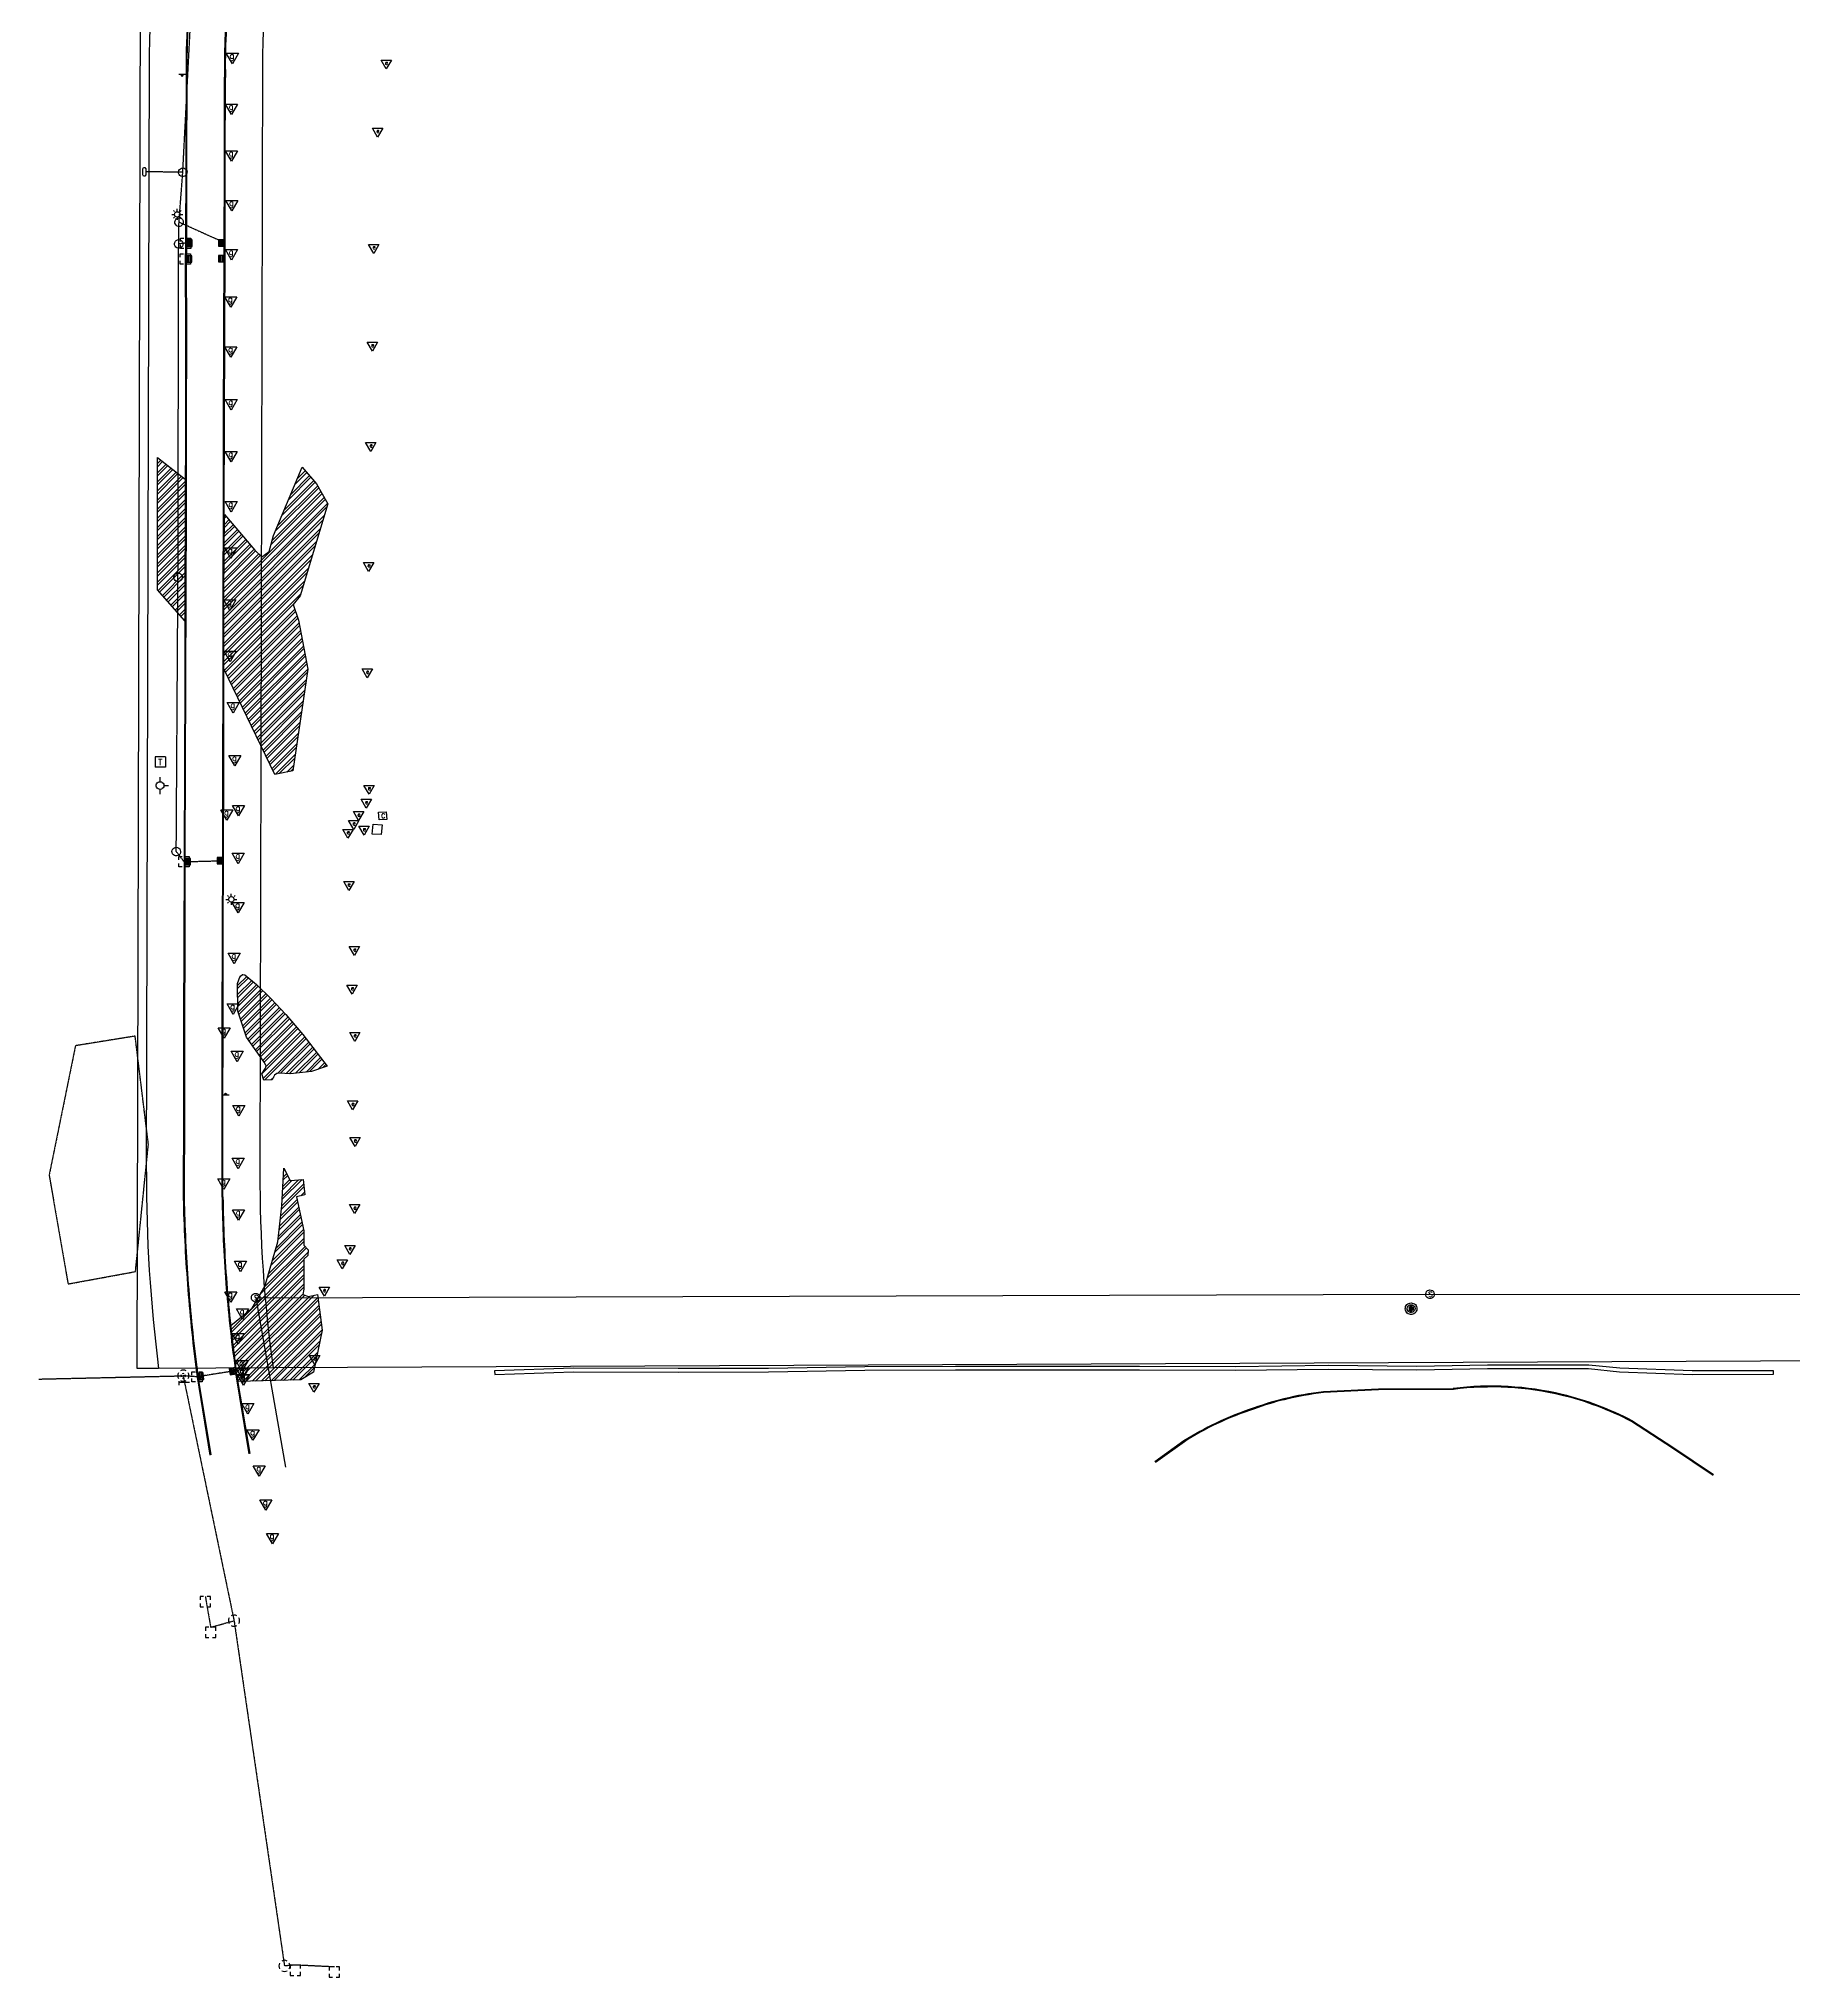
# Model space of a CAD drawing. Header units: feet. Extents: x 19943 to 22668, y 19646 to 21490.
# Drawn here: x 19943 to 20963, y 19646 to 20773 of the extents above; entities that cross this region are included whole.
import ezdxf

# ---------------------------------------------------------------- set-up
doc = ezdxf.new("R2010")
doc.units = ezdxf.units.FT
doc.header["$MEASUREMENT"] = 0
doc.linetypes.add('DASHED2', pattern=[0.375, 0.25, -0.125])
for name, color, linetype in [('V-CATV-BOXS', 253, 'Continuous'), ('V-EWAT', 253, 'DASHED2'), ('V-FENC-SRAL', 253, 'BARBWIRE_1'), ('V-FIRE-HYDR', 253, 'Continuous'), ('V-LSCP', 254, 'Continuous'), ('V-NGAS-PIPE-MRKR', 253, 'Continuous'), ('V-PHON', 253, 'Continuous'), ('V-POWR-TBOX', 253, 'Continuous'), ('V-POWR-UNDR-MRKR', 253, 'Continuous'), ('V-PROP-LINE', 253, 'Continuous'), ('V-ROAD-CURB-BACK', 253, 'Continuous'), ('V-ROAD-CURB-FACE', 253, 'Continuous'), ('V-ROAD-LITE', 253, 'Continuous'), ('V-ROAD-SIGN', 253, 'Continuous'), ('V-SSWR', 253, 'Continuous'), ('V-SSWR-MHOL', 253, 'Continuous'), ('V-STRM', 253, 'Continuous'), ('V-STRM-INLT-CURB-BACK', 253, 'Continuous'), ('V-STRM-MHOL', 253, 'Continuous'), ('V-STRM-PIPE', 253, 'DASHED2'), ('V-STRM-PIPE-END', 253, 'Continuous'), ('V-STRM-YARD-INLT', 253, 'Continuous'), ('V-WALL-BOTM', 253, 'Continuous'), ('V-WALL-RTWL', 253, 'Continuous')]:
    doc.layers.add(name, color=color, linetype=linetype)
doc.styles.add('14', font='ROMANS')
doc.styles.get("Standard").update_dxf_attribs({"font": 'simplex.shx'})
doc.linetypes.add('BARBWIRE_1', pattern='A,1,-0.1,["X",Standard,S=0.075,R=0,X=-0.025,Y=-0.0375],-0.1', length=1.2)

# ---------------------------------------------------------------- blocks, each defined once
blk = doc.blocks.new('ex storm mh')
for start, end in [(150, 210), (60, 120), (330, 30), (240, 300)]:
    blk.add_arc((0, 0), 0.065, start, end)
blk = doc.blocks.new('ex gas pm_flag')
for p, q in [((-0.07, 0.046), (0.07, 0.046)), ((0, -0.076), (-0.07, 0.046)), ((0.07, 0.046), (0, -0.076))]:
    blk.add_line(p, q)
at = {"style": '14'}
blk.add_text('g', height=0.07, dxfattribs=at).set_placement((-0.033, -0.016))
blk = doc.blocks.new('ex tele box')
for p, q in [((0.06, 0.06), (-0.06, 0.06)), ((-0.06, 0.06), (-0.06, -0.06)), ((0.06, 0.06), (0.06, -0.06)), ((0.06, -0.06), (-0.06, -0.06))]:
    blk.add_line(p, q)
at = {"style": '14'}
blk.add_text('T', height=0.07, dxfattribs=at).set_placement((-0.026, -0.037))
blk = doc.blocks.new('ex inlet')
for p, q in [((-0.06, 0.06), (-0.02, 0.06)), ((-0.06, 0.02), (-0.06, 0.06)), ((0.02, 0.06), (0.06, 0.06)), ((0.06, 0.06), (0.06, 0.02)), ((-0.06, -0.06), (-0.06, -0.02)), ((-0.02, -0.06), (-0.06, -0.06)), ((0.06, -0.06), (0.02, -0.06)), ((0.06, -0.02), (0.06, -0.06))]:
    blk.add_line(p, q)
blk = doc.blocks.new('ex inlet at curb')
for p, q in [((-0.06, 0), (-0.06, -0.04)), ((-0.02, 0), (-0.06, 0)), ((0.06, 0), (0.02, 0)), ((0.06, -0.04), (0.06, 0)), ((-0.06, -0.08), (-0.06, -0.12)), ((-0.06, -0.12), (-0.02, -0.12)), ((0.02, -0.12), (0.06, -0.12)), ((0.06, -0.12), (0.06, -0.08))]:
    blk.add_line(p, q)
blk = doc.blocks.new('Existing Basemap')
at = {"layer": 'V-LSCP'}
h = blk.add_hatch(dxfattribs=at)
h.set_pattern_fill('ANSI32', color=256, scale=10, style=0)
h.set_pattern_definition([(45, (0.0085, -0.0877), (-2.65165043, 2.65165043), []), (45, (1.7763, -0.0877), (-2.65165043, 2.65165043), [])])
h.paths.add_polyline_path([(20093.8, 20435), (20090.6, 20444.1), (20094.8, 20449.1), (20110.8, 20502.6), (20104.3, 20514.3), (20095.9, 20524), (20079.2, 20484.2), (20076.8, 20475), (20072.4, 20471.8), (20068.4, 20475.8), (20050.7, 20496.4), (20050.4, 20450.2), (20050.4, 20406.7), (20080, 20345.4), (20090.5, 20347.4), (20099.1, 20406.6)])
h.paths.add_polyline_path([(20027.9, 20500), (20027.8, 20517.1), (20011.7, 20529.7), (20011.8, 20452.6), (20027.6, 20434.6), (20027.7, 20449.9)])
h.paths.add_polyline_path([(20086.3, 20205.7), (20077.6, 20215), (20069.4, 20223.3), (20062.6, 20228.8), (20061.3, 20229.1), (20059.9, 20228.1), (20058.3, 20223.7), (20058.5, 20207.7), (20063.5, 20192.6), (20073.8, 20178.1), (20075.2, 20175.5), (20072.4, 20171.3), (20073.6, 20167.5), (20078.5, 20167.8), (20080.4, 20171.4), (20082.6, 20171.7), (20089.2, 20171.2), (20101.3, 20172.7), (20110.4, 20175.8), (20096.3, 20194.2)])
h.paths.add_polyline_path([(20107.5, 20022.3), (20104.8, 20042.9), (20099.5, 20041.8), (20096.2, 20043), (20096.9, 20046.1), (20096.8, 20063.6), (20099.2, 20065.6), (20099.3, 20069), (20096.9, 20071.7), (20096.9, 20079.9), (20092.6, 20099.8), (20097.4, 20100.9), (20096.4, 20109.9), (20089, 20109.2), (20085.3, 20116.4), (20084.1, 20094.6), (20081.7, 20073.5), (20074.2, 20047.6), (20066.8, 20035), (20054.5, 20025), (20057.4, 19999.9), (20058.5, 19992.3), (20095.1, 19993.3), (20102.4, 19997.9)])
at = {"layer": 'V-CATV-BOXS'}
for p, q in [((20140.3, 20323.4), (20144.8, 20323.6)), ((20140.6, 20318.9), (20140.3, 20323.4)), ((20144.8, 20323.6), (20145.1, 20319.1)), ((20145.1, 20319.1), (20140.6, 20318.9))]:
    blk.add_line(p, q, dxfattribs=at)
at = {"layer": 'V-EWAT'}
blk.add_lwpolyline([(19948.8, 20112.4), (19959.8, 20049.1), (19999, 20056.3), (20006.5, 20130.3), (19998.8, 20193.2), (19964.1, 20187.6)], close=True, dxfattribs=at)
at = {"layer": 'V-FENC-SRAL', "linetype": 'Continuous'}
blk.add_line((20030.4, 19991.8), (20024.3, 19991.8), dxfattribs=at)
at = {"layer": 'V-FIRE-HYDR'}
for p, q in [((20013.2, 20343.8), (20013.2, 20341.1)), ((20011, 20339.2), (20011.2, 20339.9)), ((20011, 20338.6), (20011, 20339.2)), ((20011.2, 20337.9), (20011, 20338.6)), ((20011.2, 20339.9), (20011.6, 20340.4)), ((20011.6, 20337.4), (20011.2, 20337.9)), ((20011.6, 20340.4), (20012.1, 20340.8)), ((20012.1, 20336.9), (20011.6, 20337.4)), ((20012.1, 20340.8), (20012.7, 20341.1)), ((20012.7, 20336.7), (20012.1, 20336.9)), ((20012.7, 20341.1), (20013.4, 20341.1)), ((20013.4, 20336.6), (20012.7, 20336.7)), ((20013.2, 20336.6), (20013.2, 20333.9)), ((20013.4, 20341.1), (20014.1, 20341)), ((20014.1, 20336.8), (20013.4, 20336.6)), ((20014.1, 20341), (20014.6, 20340.7)), ((20014.6, 20337.1), (20014.1, 20336.8)), ((20014.6, 20340.7), (20015.1, 20340.2)), ((20015.1, 20337.6), (20014.6, 20337.1)), ((20015.1, 20340.2), (20015.4, 20339.6)), ((20015.4, 20338.2), (20015.1, 20337.6)), ((20015.4, 20339.6), (20015.5, 20338.9)), ((20015.5, 20338.9), (20015.4, 20338.2)), ((20015.5, 20338.9), (20018.2, 20338.9)), ((20015.5, 20338.9), (20015.5, 20338.9))]:
    blk.add_line(p, q, dxfattribs=at)
at = {"layer": 'V-LSCP'}
for p, q in [((20011.8, 20452.6), (20011.7, 20529.7)), ((20011.7, 20529.7), (20027.8, 20517.1)), ((20079.2, 20484.2), (20095.9, 20524)), ((20095.9, 20524), (20104.3, 20514.3)), ((20027.8, 20517.1), (20027.9, 20500)), ((20104.3, 20514.3), (20110.8, 20502.6)), ((20110.8, 20502.6), (20094.8, 20449.1)), ((20027.9, 20500), (20027.7, 20449.9)), ((20050.4, 20450.2), (20050.7, 20496.4)), ((20050.7, 20496.4), (20068.4, 20475.8)), ((20076.8, 20475), (20079.2, 20484.2)), ((20068.4, 20475.8), (20072.4, 20471.8)), ((20072.4, 20471.8), (20076.8, 20475)), ((20027.6, 20434.6), (20011.8, 20452.6)), ((20027.7, 20449.9), (20027.6, 20434.6)), ((20050.4, 20406.7), (20050.4, 20450.2)), ((20094.8, 20449.1), (20090.6, 20444.1)), ((20090.6, 20444.1), (20093.8, 20435)), ((20093.8, 20435), (20099.1, 20406.6)), ((20080, 20345.4), (20050.4, 20406.7)), ((20099.1, 20406.6), (20090.5, 20347.4)), ((20090.5, 20347.4), (20080, 20345.4)), ((20058.3, 20223.7), (20059.9, 20228.1)), ((20058.5, 20207.7), (20058.3, 20223.7)), ((20059.9, 20228.1), (20061.3, 20229.1)), ((20061.3, 20229.1), (20062.6, 20228.8)), ((20062.6, 20228.8), (20069.4, 20223.3)), ((20069.4, 20223.3), (20077.6, 20215)), ((20077.6, 20215), (20086.3, 20205.7)), ((20063.5, 20192.6), (20058.5, 20207.7)), ((20086.3, 20205.7), (20096.3, 20194.2)), ((20073.8, 20178.1), (20063.5, 20192.6)), ((20096.3, 20194.2), (20110.4, 20175.8)), ((20072.4, 20171.3), (20074.5, 20174.5)), ((20075, 20175.9), (20073.8, 20178.1)), ((20074.5, 20174.5), (20075, 20175.9)), ((20110.4, 20175.8), (20101.3, 20172.7)), ((20073.6, 20167.5), (20072.4, 20171.3)), ((20078.5, 20167.8), (20073.6, 20167.5)), ((20079.9, 20170.4), (20078.5, 20167.8)), ((20081.2, 20171.5), (20079.9, 20170.4)), ((20082.6, 20171.7), (20081.2, 20171.5)), ((20089.2, 20171.2), (20082.6, 20171.7)), ((20101.3, 20172.7), (20089.2, 20171.2)), ((20084.1, 20094.6), (20085.3, 20116.4)), ((20085.3, 20116.4), (20089, 20109.2)), ((20089, 20109.2), (20096.4, 20109.9)), ((20096.4, 20109.9), (20097.4, 20100.9)), ((20097.4, 20100.9), (20092.6, 20099.8)), ((20092.6, 20099.8), (20096.9, 20079.9)), ((20081.7, 20073.5), (20084.1, 20094.6)), ((20074.2, 20047.6), (20081.7, 20073.5)), ((20096.9, 20079.9), (20096.9, 20071.7)), ((20099.2, 20065.6), (20096.8, 20063.6)), ((20096.8, 20063.6), (20096.9, 20046.1)), ((20096.9, 20071.7), (20099.3, 20069)), ((20099.3, 20069), (20099.2, 20065.6)), ((20066.8, 20035), (20074.2, 20047.6)), ((20096.9, 20046.1), (20096.2, 20043)), ((20096.2, 20043), (20099.5, 20041.8)), ((20099.5, 20041.8), (20104.8, 20042.9)), ((20104.8, 20042.9), (20107.5, 20022.3)), ((20054.5, 20025), (20066.8, 20035)), ((20057.4, 19999.9), (20054.5, 20025)), ((20107.5, 20022.3), (20102.4, 19997.9)), ((20058.5, 19992.3), (20057.4, 19999.9)), ((20102.4, 19997.9), (20095.1, 19993.3)), ((20095.1, 19993.3), (20058.5, 19992.3))]:
    blk.add_line(p, q, dxfattribs=at)
at = {"layer": 'V-POWR-TBOX'}
for p, q in [((20136.6, 20310.6), (20137.1, 20316.4)), ((20141.9, 20310.5), (20136.6, 20310.6)), ((20137.1, 20316.4), (20142.3, 20316.1)), ((20142.3, 20316.1), (20141.9, 20310.5))]:
    blk.add_line(p, q, dxfattribs=at)
at = {"layer": 'V-POWR-UNDR-MRKR'}
for p, q in [((20141.8, 20760.7), (20147.8, 20760.7)), ((20144.8, 20755.5), (20141.8, 20760.7)), ((20147.8, 20760.7), (20144.8, 20755.5)), ((20136.7, 20721.1), (20142.7, 20721.1)), ((20139.7, 20715.9), (20136.7, 20721.1)), ((20142.7, 20721.1), (20139.7, 20715.9)), ((20134.5, 20653.5), (20140.5, 20653.5)), ((20137.5, 20648.3), (20134.5, 20653.5)), ((20140.5, 20653.5), (20137.5, 20648.3)), ((20133.7, 20596.6), (20139.7, 20596.6)), ((20136.7, 20591.4), (20133.7, 20596.6)), ((20139.7, 20596.6), (20136.7, 20591.4)), ((20132.8, 20538.3), (20138.8, 20538.3)), ((20135.8, 20533.1), (20132.8, 20538.3)), ((20138.8, 20538.3), (20135.8, 20533.1)), ((20131.5, 20468.6), (20137.5, 20468.6)), ((20134.5, 20463.4), (20131.5, 20468.6)), ((20137.5, 20468.6), (20134.5, 20463.4)), ((20130.7, 20406.7), (20136.7, 20406.7)), ((20133.7, 20401.5), (20130.7, 20406.7)), ((20136.7, 20406.7), (20133.7, 20401.5)), ((20131.8, 20339), (20137.8, 20339)), ((20134.8, 20333.8), (20131.8, 20339)), ((20137.8, 20339), (20134.8, 20333.8)), ((20125.7, 20323.7), (20131.7, 20323.7)), ((20128.7, 20318.5), (20125.7, 20323.7)), ((20131.7, 20323.7), (20128.7, 20318.5)), ((20130.1, 20331), (20136.1, 20331)), ((20133.1, 20325.7), (20130.1, 20331)), ((20136.1, 20331), (20133.1, 20325.7)), ((20119.5, 20313.4), (20125.5, 20313.4)), ((20122.5, 20308.2), (20119.5, 20313.4)), ((20125.5, 20313.4), (20122.5, 20308.2)), ((20122.9, 20318.5), (20128.9, 20318.5)), ((20125.9, 20313.3), (20122.9, 20318.5)), ((20128.9, 20318.5), (20125.9, 20313.3)), ((20128.9, 20315.2), (20134.9, 20315.2)), ((20131.9, 20310), (20128.9, 20315.2)), ((20134.9, 20315.2), (20131.9, 20310)), ((20120.1, 20283), (20126.1, 20283)), ((20123.1, 20277.8), (20120.1, 20283)), ((20126.1, 20283), (20123.1, 20277.8)), ((20123.3, 20245.3), (20129.3, 20245.3)), ((20126.3, 20240.1), (20123.3, 20245.3)), ((20129.3, 20245.3), (20126.3, 20240.1)), ((20121.9, 20222.8), (20127.9, 20222.8)), ((20124.9, 20217.6), (20121.9, 20222.8)), ((20127.9, 20222.8), (20124.9, 20217.6)), ((20123.5, 20195.3), (20129.5, 20195.3)), ((20126.5, 20190.1), (20123.5, 20195.3)), ((20129.5, 20195.3), (20126.5, 20190.1)), ((20122.2, 20155.5), (20128.2, 20155.5)), ((20125.2, 20150.3), (20122.2, 20155.5)), ((20128.2, 20155.5), (20125.2, 20150.3)), ((20123.6, 20134.2), (20129.6, 20134.2)), ((20126.6, 20129), (20123.6, 20134.2)), ((20129.6, 20134.2), (20126.6, 20129)), ((20123.4, 20095.2), (20129.4, 20095.2)), ((20126.4, 20090), (20123.4, 20095.2)), ((20129.4, 20095.2), (20126.4, 20090)), ((20116.2, 20063.1), (20122.2, 20063.1)), ((20119.2, 20057.9), (20116.2, 20063.1)), ((20122.2, 20063.1), (20119.2, 20057.9)), ((20120.6, 20071.5), (20126.6, 20071.5)), ((20123.6, 20066.3), (20120.6, 20071.5)), ((20126.6, 20071.5), (20123.6, 20066.3)), ((20105.8, 20047.3), (20111.8, 20047.3)), ((20108.8, 20042), (20105.8, 20047.3)), ((20111.8, 20047.3), (20108.8, 20042)), ((20100.2, 20007.5), (20106.2, 20007.5)), ((20103.2, 20002.3), (20100.2, 20007.5)), ((20106.2, 20007.5), (20103.2, 20002.3)), ((20099.7, 19991.3), (20105.7, 19991.3)), ((20102.7, 19986.1), (20099.7, 19991.3)), ((20105.7, 19991.3), (20102.7, 19986.1))]:
    blk.add_line(p, q, dxfattribs=at)
at = {"layer": 'V-PROP-LINE'}
for p, q in [((20000, 19999.9), (20003.2, 21283.1)), ((20006.9, 20762.5), (20005.3, 20114.3)), ((20072.9, 20762.4), (20071.3, 20114.2)), ((21318.2, 20005.9), (20079, 20000.3)), ((20012.4, 20000), (20000, 19999.9)), ((20079, 20000.3), (20012.4, 20000))]:
    blk.add_line(p, q, dxfattribs=at)
for centre, radius, start, end in [((20353.5, 20761.8), 346.6, 121.2318, 179.8721), ((20353.5, 20761.8), 280.6, 116.0553, 179.8756), ((20888.3, 20112.1), 883, 179.8569, 187.297), ((20888.3, 20112.1), 817, 179.8569, 187.8686)]:
    blk.add_arc(centre, radius, start, end, dxfattribs=at)
at = {"layer": 'V-ROAD-CURB-BACK', "linetype": 'Continuous'}
for p, q in [((20028.4, 20750.7), (20028.2, 20700.5)), ((20051.2, 20700.5), (20051.3, 20750.7)), ((20028.2, 20700.5), (20028.1, 20654.2)), ((20051.1, 20650.4), (20051.2, 20700.5)), ((20028.1, 20650.4), (20027.9, 20645)), ((20028.1, 20654.2), (20028.1, 20650.4)), ((20050.9, 20600.3), (20051.1, 20650.4)), ((20027.9, 20645), (20028.1, 20600.4)), ((20028.1, 20600.4), (20028, 20550.1)), ((20050.7, 20550.2), (20050.9, 20600.3)), ((20028, 20550.1), (20027.9, 20500)), ((20050.6, 20500.2), (20050.7, 20550.2)), ((20027.9, 20500), (20027.7, 20449.9)), ((20050.4, 20450.2), (20050.6, 20500.2)), ((20027.7, 20449.9), (20027.6, 20399.7)), ((20050.4, 20400), (20050.4, 20450.2)), ((20027.6, 20399.7), (20027.4, 20349.6)), ((20050.3, 20350), (20050.4, 20400)), ((20027.4, 20349.6), (20027.2, 20299.5)), ((20050.2, 20300), (20050.3, 20350)), ((20027.2, 20299.5), (20027.2, 20294.6)), ((20050, 20250), (20050.2, 20300)), ((20027.2, 20294.6), (20027.1, 20249.4)), ((20027.1, 20249.4), (20027, 20199.2)), ((20049.9, 20199.8), (20050, 20250)), ((20027, 20199.2), (20026.9, 20149.1)), ((20049.8, 20149.7), (20049.9, 20199.8)), ((20026.9, 20149.1), (20026.7, 20099.1)), ((20049.8, 20099.6), (20049.8, 20149.7)), ((20034.3, 19999.2), (20034.8, 19995.1)), ((20034.8, 19995.1), (20042.3, 19949.6)), ((20065.6, 19950.5), (20057.4, 19999.9)), ((20721.5, 19988), (20689.6, 19986.4)), ((20765, 19988.2), (20721.5, 19988)), ((20892.6, 19954), (20868.9, 19969.5)), ((20608.5, 19957.8), (20591.6, 19945.6)), ((20916.4, 19938.2), (20892.6, 19954))]:
    blk.add_line(p, q, dxfattribs=at)
for centre, radius, start, end in [((20365.9, 20758.6), 337.5, 170.4075, 181.3509), ((20368.9, 20758.3), 317.7, 172.3367, 181.3821), ((20976, 20120.5), 949.5, 181.2916, 184.3217), ((20831.6, 20108.8), 781.8, 180.6693, 184.3419), ((20976, 20120.5), 949.5, 184.3217, 187.3421), ((20831.6, 20108.8), 781.8, 184.3419, 188.0026), ((20709.2, 19810.6), 176.9, 96.3877, 103.9337), ((20787.3, 19814.2), 175.5, 76.4606, 97.2939), ((20787.3, 19814.2), 175.5, 62.2795, 76.4606), ((20704.2, 19807.5), 178.2, 107.9467, 115.622), ((20709.2, 19810.6), 176.9, 103.9337, 109.8051), ((20704.2, 19807.5), 178.2, 115.622, 122.489)]:
    blk.add_arc(centre, radius, start, end, dxfattribs=at)
at = {"layer": 'V-ROAD-CURB-FACE'}
for p, q in [((20028.9, 20750.7), (20028.7, 20700.5)), ((20050.7, 20700.5), (20050.8, 20750.7)), ((20028.7, 20700.5), (20028.6, 20654.2)), ((20050.6, 20650.4), (20050.7, 20700.5)), ((20028.6, 20650.4), (20028.4, 20645)), ((20028.6, 20654.2), (20028.6, 20650.4)), ((20050.4, 20600.3), (20050.6, 20650.4)), ((20028.4, 20645), (20028.6, 20600.4)), ((20028.6, 20600.4), (20028.5, 20550.1)), ((20050.2, 20550.2), (20050.4, 20600.3)), ((20028.5, 20550.1), (20028.4, 20500)), ((20050.1, 20500.2), (20050.2, 20550.2)), ((20028.4, 20500), (20028.2, 20449.9)), ((20049.9, 20450.2), (20050.1, 20500.2)), ((20028.2, 20449.9), (20028.1, 20399.7)), ((20049.9, 20400), (20049.9, 20450.2)), ((20028.1, 20399.7), (20027.9, 20349.6)), ((20049.8, 20350), (20049.9, 20400)), ((20027.9, 20349.6), (20027.7, 20299.5)), ((20049.7, 20300), (20049.8, 20350)), ((20027.7, 20299.5), (20027.7, 20294.6)), ((20049.5, 20250), (20049.7, 20300)), ((20027.7, 20294.6), (20027.6, 20249.4)), ((20027.6, 20249.4), (20027.5, 20199.2)), ((20049.4, 20199.8), (20049.5, 20250)), ((20027.5, 20199.2), (20027.4, 20149.1)), ((20049.3, 20149.7), (20049.4, 20199.8)), ((20027.4, 20149.1), (20027.2, 20099.1)), ((20049.3, 20099.6), (20049.3, 20149.7)), ((20034.8, 19999.2), (20035.3, 19995.2)), ((20035.3, 19995.2), (20042.8, 19949.7)), ((20065.1, 19950.4), (20056.9, 19999.8)), ((20721.5, 19987.5), (20689.6, 19985.9)), ((20765.1, 19987.7), (20721.5, 19987.5)), ((20892.4, 19953.6), (20868.7, 19969.1)), ((20608.8, 19957.4), (20591.9, 19945.2)), ((20916.1, 19937.7), (20892.4, 19953.6))]:
    blk.add_line(p, q, dxfattribs=at)
for centre, radius, start, end in [((20365.9, 20758.6), 337, 170.4075, 181.352), ((20368.9, 20758.3), 318.2, 172.3367, 181.3809), ((20976, 20120.5), 949, 181.292, 184.3217), ((20831.6, 20108.8), 782.3, 180.6691, 184.3419), ((20976, 20120.5), 949, 184.3217, 187.3422), ((20831.6, 20108.8), 782.3, 184.3419, 188.003), ((20709.2, 19810.6), 176.4, 96.3927, 103.9337), ((20787.3, 19814.2), 175, 76.4606, 97.3039), ((20787.3, 19814.2), 175, 62.2873, 76.4606), ((20704.2, 19807.5), 177.7, 107.9441, 115.622), ((20709.2, 19810.6), 176.4, 103.9337, 109.8078), ((20704.2, 19807.5), 177.7, 115.622, 122.4844)]:
    blk.add_arc(centre, radius, start, end, dxfattribs=at)
at = {"layer": 'V-ROAD-LITE'}
for p, q in [((20020.1, 20670.9), (20021.7, 20670.9)), ((20021.6, 20672.6), (20021, 20673.2)), ((20021.7, 20670.9), (20021.8, 20671.6)), ((20021.8, 20670.3), (20021.7, 20670.9)), ((20021.8, 20671.6), (20022.1, 20672.1)), ((20022.1, 20669.8), (20021.8, 20670.3)), ((20022.1, 20672.1), (20022.6, 20672.4)), ((20022.6, 20672.4), (20023.3, 20672.5)), ((20023.3, 20672.5), (20023.3, 20674.1)), ((20023.3, 20672.5), (20023.9, 20672.4)), ((20023.3, 20672.5), (20023.3, 20672.5)), ((20023.9, 20672.4), (20024.4, 20672.1)), ((20024.4, 20672.1), (20024.7, 20671.6)), ((20024.7, 20670.3), (20024.4, 20669.8)), ((20024.7, 20671.6), (20024.9, 20670.9)), ((20024.9, 20670.9), (20024.7, 20670.3)), ((20024.9, 20670.9), (20026.5, 20670.9)), ((20025, 20672.6), (20025.5, 20673.2)), ((20021.6, 20669.3), (20021, 20668.7)), ((20022.6, 20669.5), (20022.1, 20669.8)), ((20023.3, 20669.3), (20022.6, 20669.5)), ((20023.9, 20669.5), (20023.3, 20669.3)), ((20023.3, 20669.3), (20023.3, 20667.7)), ((20024.4, 20669.8), (20023.9, 20669.5)), ((20025, 20669.3), (20025.5, 20668.7)), ((20054.7, 20274.3), (20054.7, 20275.9)), ((20051.5, 20272.7), (20053.1, 20272.7)), ((20053, 20274.4), (20052.5, 20274.9)), ((20053, 20271), (20052.5, 20270.4)), ((20053.1, 20272.7), (20053.2, 20273.3)), ((20053.2, 20272.1), (20053.1, 20272.7)), ((20053.2, 20273.3), (20053.6, 20273.8)), ((20053.6, 20271.6), (20053.2, 20272.1)), ((20053.6, 20273.8), (20054.1, 20274.2)), ((20054.1, 20271.2), (20053.6, 20271.6)), ((20054.1, 20274.2), (20054.7, 20274.3)), ((20054.7, 20271.1), (20054.1, 20271.2)), ((20054.7, 20274.3), (20055.3, 20274.2)), ((20054.7, 20274.3), (20054.7, 20274.3)), ((20055.3, 20271.2), (20054.7, 20271.1)), ((20054.7, 20271.1), (20054.7, 20269.5)), ((20055.3, 20274.2), (20055.8, 20273.8)), ((20055.8, 20271.6), (20055.3, 20271.2)), ((20055.8, 20273.8), (20056.2, 20273.3)), ((20056.2, 20272.1), (20055.8, 20271.6)), ((20056.2, 20273.3), (20056.3, 20272.7)), ((20056.3, 20272.7), (20056.2, 20272.1)), ((20056.3, 20272.7), (20057.9, 20272.7)), ((20056.4, 20274.4), (20057, 20274.9)), ((20056.4, 20271), (20057, 20270.4))]:
    blk.add_line(p, q, dxfattribs=at)
at = {"layer": 'V-ROAD-SIGN'}
for p, q in [((20028.1, 20752.2), (20024.1, 20752.2)), ((20025.7, 20751.5), (20025.8, 20752.1)), ((20026.1, 20751.2), (20025.7, 20751.5)), ((20025.8, 20752.1), (20026.4, 20752.1)), ((20026.6, 20751.5), (20026.1, 20751.2)), ((20026.1, 20751.2), (20026.1, 20751.2)), ((20026.4, 20752.1), (20026.6, 20751.5)), ((20049.4, 20159), (20053.4, 20159)), ((20051, 20159.7), (20051.4, 20160)), ((20051.1, 20159.1), (20051, 20159.7)), ((20051.7, 20159.1), (20051.1, 20159.1)), ((20051.4, 20160), (20051.9, 20159.7)), ((20051.4, 20160), (20051.4, 20160)), ((20051.9, 20159.7), (20051.7, 20159.1))]:
    blk.add_line(p, q, dxfattribs=at)
at = {"layer": 'V-SSWR'}
for p, q in [((20068.9, 20041.1), (20751.5, 20043.1)), ((20068.9, 20041.1), (20086.2, 19942.6)), ((20751.5, 20043.1), (21006.5, 20042.9))]:
    blk.add_line(p, q, dxfattribs=at)
at = {"layer": 'V-SSWR-MHOL'}
for p, q in [((20066.4, 20041.3), (20066.5, 20042)), ((20066.4, 20040.5), (20066.4, 20041.3)), ((20066.7, 20039.9), (20066.4, 20040.5)), ((20066.5, 20042), (20066.9, 20042.7)), ((20067.2, 20039.3), (20066.7, 20039.9)), ((20066.9, 20042.7), (20067.4, 20043.2)), ((20067.8, 20038.9), (20067.2, 20039.3)), ((20067.4, 20043.2), (20068.1, 20043.5)), ((20068.1, 20043.5), (20068.9, 20043.6)), ((20068.9, 20043.6), (20069.6, 20043.5)), ((20068.9, 20043.6), (20068.9, 20043.6)), ((20069.6, 20043.5), (20070.3, 20043.2)), ((20070.6, 20039.3), (20069.9, 20038.9)), ((20070.3, 20043.2), (20070.8, 20042.7)), ((20071, 20039.9), (20070.6, 20039.3)), ((20070.8, 20042.7), (20071.2, 20042)), ((20071.3, 20040.5), (20071, 20039.9)), ((20071.2, 20042), (20071.3, 20041.3)), ((20071.3, 20041.3), (20071.3, 20040.5)), ((20749, 20043.3), (20749.2, 20044)), ((20749.1, 20042.6), (20749, 20043.3)), ((20749.3, 20041.9), (20749.1, 20042.6)), ((20749.2, 20044), (20749.5, 20044.7)), ((20749.8, 20041.3), (20749.3, 20041.9)), ((20749.5, 20044.7), (20750.1, 20045.2)), ((20750.4, 20040.9), (20749.8, 20041.3)), ((20750.1, 20045.2), (20750.8, 20045.5)), ((20751.1, 20040.6), (20750.4, 20040.9)), ((20750.8, 20045.5), (20751.5, 20045.6)), ((20751.9, 20040.6), (20751.1, 20040.6)), ((20751.5, 20045.6), (20752.2, 20045.5)), ((20751.5, 20045.6), (20751.5, 20045.6)), ((20752.6, 20040.9), (20751.9, 20040.6)), ((20752.2, 20045.5), (20752.9, 20045.2)), ((20753.2, 20041.3), (20752.6, 20040.9)), ((20752.9, 20045.2), (20753.5, 20044.7)), ((20753.7, 20041.9), (20753.2, 20041.3)), ((20753.5, 20044.7), (20753.8, 20044)), ((20753.9, 20042.6), (20753.7, 20041.9)), ((20753.8, 20044), (20754, 20043.3)), ((20754, 20043.3), (20753.9, 20042.6)), ((20068.5, 20038.6), (20067.8, 20038.9)), ((20069.2, 20038.6), (20068.5, 20038.6)), ((20069.9, 20038.9), (20069.2, 20038.6))]:
    blk.add_line(p, q, dxfattribs=at)
at = {"layer": 'V-STRM-INLT-CURB-BACK'}
for p, q in [((20031.9, 20656.1), (20028.1, 20656.1)), ((20028.1, 20656.1), (20028.1, 20652.3)), ((20028.1, 20652.3), (20031.9, 20652.3)), ((20028.7, 20652.3), (20028.7, 20656.1)), ((20029.3, 20656.1), (20029.3, 20652.3)), ((20030, 20652.3), (20030, 20656.1)), ((20030.6, 20656.1), (20030.6, 20652.3)), ((20031.2, 20652.3), (20031.2, 20656.1)), ((20031.9, 20652.3), (20031.9, 20656.1)), ((20047.3, 20656.2), (20047.3, 20652.4)), ((20051.1, 20656.2), (20047.3, 20656.2)), ((20047.3, 20652.4), (20051.1, 20652.4)), ((20048, 20656.2), (20048, 20652.4)), ((20048.6, 20652.4), (20048.6, 20656.2)), ((20049.2, 20656.2), (20049.2, 20652.4)), ((20049.9, 20652.4), (20049.9, 20656.2)), ((20050.5, 20656.2), (20050.5, 20652.4)), ((20051.1, 20652.4), (20051.1, 20656.2)), ((20031.7, 20646.9), (20027.9, 20646.9)), ((20027.9, 20646.9), (20027.9, 20643.1)), ((20027.9, 20643.1), (20031.7, 20643.1)), ((20028.6, 20643.1), (20028.6, 20646.9)), ((20029.2, 20646.9), (20029.2, 20643.1)), ((20029.8, 20643.1), (20029.8, 20646.9)), ((20030.5, 20646.9), (20030.5, 20643.1)), ((20031.1, 20643.1), (20031.1, 20646.9)), ((20031.7, 20643.1), (20031.7, 20646.9)), ((20047.3, 20647.1), (20047.3, 20643.3)), ((20051, 20647.1), (20047.3, 20647.1)), ((20047.3, 20643.3), (20051, 20643.3)), ((20047.9, 20647.1), (20047.9, 20643.3)), ((20048.5, 20643.3), (20048.5, 20647.1)), ((20049.1, 20647.1), (20049.1, 20643.3)), ((20049.8, 20643.3), (20049.8, 20647.1)), ((20050.4, 20647.1), (20050.4, 20643.3)), ((20051, 20643.3), (20051, 20647.1)), ((20031, 20296.5), (20027.2, 20296.5)), ((20027.2, 20296.5), (20027.2, 20292.7)), ((20027.2, 20292.7), (20031, 20292.7)), ((20027.8, 20292.7), (20027.8, 20296.5)), ((20028.5, 20296.5), (20028.5, 20292.7)), ((20029.1, 20292.7), (20029.1, 20296.5)), ((20029.7, 20296.5), (20029.7, 20292.7)), ((20030.4, 20292.7), (20030.4, 20296.5)), ((20031, 20292.7), (20031, 20296.5)), ((20046.4, 20297.1), (20046.4, 20293.3)), ((20050.2, 20297.1), (20046.4, 20297.1)), ((20046.4, 20293.3), (20050.2, 20293.3)), ((20047.1, 20297.1), (20047.1, 20293.3)), ((20047.7, 20293.3), (20047.7, 20297.1)), ((20048.3, 20297.1), (20048.3, 20293.3)), ((20049, 20293.3), (20049, 20297.1)), ((20049.6, 20297.1), (20049.6, 20293.3)), ((20050.2, 20293.3), (20050.2, 20297.1)), ((20038.3, 19997.4), (20034.6, 19997)), ((20034.6, 19997), (20035, 19993.2)), ((20035.6, 19993.3), (20035.2, 19997.1)), ((20035.8, 19997.1), (20036.2, 19993.4)), ((20036.9, 19993.4), (20036.4, 19997.2)), ((20037.1, 19997.3), (20037.5, 19993.5)), ((20038.1, 19993.6), (20037.7, 19997.3)), ((20038.7, 19993.6), (20038.3, 19997.4)), ((20057.3, 20000.5), (20053.5, 20000)), ((20053.5, 20000), (20054.1, 19996.3)), ((20054.1, 19996.3), (20057.8, 19996.8)), ((20054.2, 20000.1), (20054.7, 19996.3)), ((20055.3, 19996.4), (20054.8, 20000.2)), ((20055.4, 20000.3), (20055.9, 19996.5)), ((20056.6, 19996.6), (20056, 20000.4)), ((20056.7, 20000.4), (20057.2, 19996.7)), ((20057.8, 19996.8), (20057.3, 20000.5)), ((20035, 19993.2), (20038.7, 19993.6))]:
    blk.add_line(p, q, dxfattribs=at)
at = {"layer": 'V-STRM-MHOL'}
for p, q in [((20024, 20695.7), (20024.2, 20696.4)), ((20024, 20694.9), (20024, 20695.7)), ((20024.3, 20694.2), (20024, 20694.9)), ((20024.2, 20696.4), (20024.5, 20697)), ((20024.8, 20693.6), (20024.3, 20694.2)), ((20024.5, 20697), (20025.1, 20697.5)), ((20025.4, 20693.2), (20024.8, 20693.6)), ((20025.1, 20697.5), (20025.7, 20697.9)), ((20026.1, 20693), (20025.4, 20693.2)), ((20025.7, 20697.9), (20026.5, 20698)), ((20026.9, 20693), (20026.1, 20693)), ((20026.5, 20698), (20027.2, 20697.9)), ((20026.5, 20698), (20026.5, 20698)), ((20027.6, 20693.2), (20026.9, 20693)), ((20027.2, 20697.9), (20027.9, 20697.5)), ((20028.2, 20693.6), (20027.6, 20693.2)), ((20027.9, 20697.5), (20028.4, 20697)), ((20028.6, 20694.2), (20028.2, 20693.6)), ((20028.4, 20697), (20028.8, 20696.4)), ((20028.9, 20694.9), (20028.6, 20694.2)), ((20028.8, 20696.4), (20029, 20695.7)), ((20029, 20695.7), (20028.9, 20694.9)), ((20021.8, 20666.6), (20022, 20667.3)), ((20021.9, 20665.9), (20021.8, 20666.6)), ((20022.2, 20665.2), (20021.9, 20665.9)), ((20022, 20667.3), (20022.4, 20668)), ((20022.6, 20664.6), (20022.2, 20665.2)), ((20022.4, 20668), (20022.9, 20668.5)), ((20023.2, 20664.2), (20022.6, 20664.6)), ((20022.9, 20668.5), (20023.6, 20668.8)), ((20024, 20664), (20023.2, 20664.2)), ((20023.6, 20668.8), (20024.3, 20668.9)), ((20024.7, 20664), (20024, 20664)), ((20024.3, 20668.9), (20025.1, 20668.8)), ((20024.3, 20668.9), (20024.3, 20668.9)), ((20025.4, 20664.2), (20024.7, 20664)), ((20025.1, 20668.8), (20025.7, 20668.5)), ((20026, 20664.6), (20025.4, 20664.2)), ((20025.7, 20668.5), (20026.3, 20668)), ((20026.5, 20665.2), (20026, 20664.6)), ((20026.3, 20668), (20026.7, 20667.3)), ((20026.8, 20665.9), (20026.5, 20665.2)), ((20026.7, 20667.3), (20026.8, 20666.6)), ((20026.8, 20666.6), (20026.8, 20665.9)), ((20021.6, 20654), (20021.8, 20654.7)), ((20021.7, 20653.2), (20021.6, 20654)), ((20022, 20652.5), (20021.7, 20653.2)), ((20021.8, 20654.7), (20022.2, 20655.3)), ((20022.4, 20651.9), (20022, 20652.5)), ((20022.2, 20655.3), (20022.7, 20655.8)), ((20023.1, 20651.5), (20022.4, 20651.9)), ((20022.7, 20655.8), (20023.4, 20656.2)), ((20023.8, 20651.3), (20023.1, 20651.5)), ((20023.4, 20656.2), (20024.1, 20656.3)), ((20024.5, 20651.3), (20023.8, 20651.3)), ((20024.1, 20656.3), (20024.9, 20656.2)), ((20024.1, 20656.3), (20024.1, 20656.3)), ((20025.2, 20651.5), (20024.5, 20651.3)), ((20024.9, 20656.2), (20025.5, 20655.8)), ((20025.8, 20651.9), (20025.2, 20651.5)), ((20025.5, 20655.8), (20026.1, 20655.3)), ((20026.3, 20652.5), (20025.8, 20651.9)), ((20026.1, 20655.3), (20026.5, 20654.7)), ((20026.6, 20653.2), (20026.3, 20652.5)), ((20026.5, 20654.7), (20026.6, 20654)), ((20026.6, 20654), (20026.6, 20653.2)), ((20021.3, 20460.1), (20021.4, 20460.9)), ((20021.3, 20459.4), (20021.3, 20460.1)), ((20021.6, 20458.7), (20021.3, 20459.4)), ((20021.4, 20460.9), (20021.8, 20461.5)), ((20022, 20458.1), (20021.6, 20458.7)), ((20021.8, 20461.5), (20022.3, 20462)), ((20022.7, 20457.7), (20022, 20458.1)), ((20022.3, 20462), (20023, 20462.3)), ((20023.4, 20457.5), (20022.7, 20457.7)), ((20023, 20462.3), (20023.7, 20462.4)), ((20024.1, 20457.5), (20023.4, 20457.5)), ((20023.7, 20462.4), (20024.5, 20462.3)), ((20023.7, 20462.4), (20023.7, 20462.4)), ((20024.8, 20457.7), (20024.1, 20457.5)), ((20024.5, 20462.3), (20025.2, 20462)), ((20025.4, 20458.1), (20024.8, 20457.7)), ((20025.2, 20462), (20025.7, 20461.5)), ((20025.9, 20458.7), (20025.4, 20458.1)), ((20025.7, 20461.5), (20026.1, 20460.9)), ((20026.2, 20459.4), (20025.9, 20458.7)), ((20026.1, 20460.9), (20026.2, 20460.1)), ((20026.2, 20460.1), (20026.2, 20459.4)), ((20020.2, 20300.6), (20020.4, 20301.4)), ((20020.3, 20299.9), (20020.2, 20300.6)), ((20020.5, 20299.2), (20020.3, 20299.9)), ((20020.4, 20301.4), (20020.7, 20302)), ((20021, 20298.6), (20020.5, 20299.2)), ((20020.7, 20302), (20021.3, 20302.5)), ((20021.6, 20298.2), (20021, 20298.6)), ((20021.3, 20302.5), (20022, 20302.8)), ((20022.3, 20298), (20021.6, 20298.2)), ((20022, 20302.8), (20022.7, 20303)), ((20022.7, 20303), (20023.4, 20302.8)), ((20022.7, 20303), (20022.7, 20303)), ((20023.8, 20298.2), (20023.1, 20298)), ((20023.4, 20302.8), (20024.1, 20302.5)), ((20024.4, 20298.6), (20023.8, 20298.2)), ((20024.1, 20302.5), (20024.7, 20302)), ((20024.9, 20299.2), (20024.4, 20298.6)), ((20024.7, 20302), (20025, 20301.4)), ((20025.1, 20299.9), (20024.9, 20299.2)), ((20025, 20301.4), (20025.2, 20300.6)), ((20025.2, 20300.6), (20025.1, 20299.9)), ((20023.1, 20298), (20022.3, 20298))]:
    blk.add_line(p, q, dxfattribs=at)
at = {"layer": 'V-STRM-PIPE'}
for p, q in [((20026.5, 20695.5), (20034.2, 20844.6)), ((20026.5, 20695.5), (20005, 20695.7)), ((20024.3, 20666.4), (20026.5, 20695.5)), ((20024.1, 20653.8), (20024.3, 20666.4)), ((20051.1, 20654.3), (20024.3, 20666.4)), ((20023.7, 20459.9), (20024.1, 20653.8)), ((20028.1, 20654.2), (20024.1, 20653.8)), ((20028.1, 20654.2), (20027.9, 20645)), ((20051, 20645.2), (20051.1, 20654.3)), ((20022.7, 20300.5), (20023.7, 20459.9)), ((20022.7, 20300.5), (20027.2, 20294.6)), ((20027.2, 20294.6), (20050.2, 20295.2)), ((19942.8, 19993.8), (20026.7, 19995.7)), ((20034.8, 19995.1), (20026.7, 19995.7)), ((20026.7, 19995.7), (20056.3, 19853.3)), ((20057.6, 19998.7), (20034.8, 19995.1)), ((20039.6, 19867.4), (20042.7, 19849.5)), ((20042.7, 19849.5), (20056.3, 19853.3)), ((20056.3, 19853.3), (20085.6, 19652.6)), ((20092, 19653.1), (20085.6, 19652.6)), ((20114.6, 19652), (20092, 19653.1))]:
    blk.add_line(p, q, dxfattribs=at)
at = {"layer": 'V-STRM-PIPE-END'}
for p, q in [((20003.2, 20697.5), (20003.6, 20698.2)), ((20003.2, 20693.9), (20003.2, 20697.5)), ((20003.6, 20693.1), (20003.2, 20693.9)), ((20003.2, 20693.9), (20003.2, 20693.9)), ((20003.6, 20698.2), (20004.5, 20698.2)), ((20004.5, 20693.1), (20003.6, 20693.1)), ((20004.5, 20698.2), (20005, 20697.5)), ((20005, 20693.9), (20004.5, 20693.1)), ((20005, 20697.5), (20005, 20697.5)), ((20005, 20697.5), (20005, 20693.9))]:
    blk.add_line(p, q, dxfattribs=at)
at = {"layer": 'V-STRM-YARD-INLT'}
for p, q in [((20737.1, 20034.6), (20737.2, 20035.2)), ((20737.2, 20033.9), (20737.1, 20034.6)), ((20737.2, 20035.2), (20737.3, 20035.9)), ((20737.5, 20033.3), (20737.2, 20033.9)), ((20737.3, 20035.9), (20737.6, 20036.5)), ((20737.8, 20032.7), (20737.5, 20033.3)), ((20737.6, 20036.5), (20738.1, 20037.1)), ((20738.3, 20032.2), (20737.8, 20032.7)), ((20738.1, 20037.1), (20738.6, 20037.5)), ((20738.3, 20034.9), (20738.4, 20035.6)), ((20738.3, 20034.2), (20738.3, 20034.9)), ((20738.6, 20033.6), (20738.3, 20034.2)), ((20738.9, 20031.8), (20738.3, 20032.2)), ((20738.4, 20035.6), (20738.8, 20036.1)), ((20738.6, 20037.5), (20739.2, 20037.8)), ((20739, 20033.1), (20738.6, 20033.6)), ((20738.8, 20036.1), (20739.2, 20036.6)), ((20739.5, 20031.5), (20738.9, 20031.8)), ((20739.5, 20032.7), (20739, 20033.1)), ((20739.2, 20037.8), (20739.8, 20038)), ((20739.2, 20036.6), (20739.8, 20036.9)), ((20739.3, 20035.6), (20739.3, 20033.8)), ((20739.7, 20035.6), (20739.3, 20035.6)), ((20739.3, 20033.8), (20739.7, 20033.8)), ((20740.2, 20032.5), (20739.5, 20032.7)), ((20740.2, 20031.4), (20739.5, 20031.5)), ((20739.7, 20033.8), (20739.7, 20035.6)), ((20739.8, 20038), (20740.5, 20038.1)), ((20739.8, 20036.9), (20740.5, 20037)), ((20740.8, 20032.5), (20740.2, 20032.5)), ((20740.9, 20031.4), (20740.2, 20031.4)), ((20740.3, 20032.7), (20740.3, 20036.8)), ((20740.3, 20036.8), (20740.7, 20036.8)), ((20740.7, 20032.7), (20740.3, 20032.7)), ((20740.5, 20038.1), (20741.2, 20038)), ((20740.5, 20038.1), (20740.5, 20038.1)), ((20740.5, 20037), (20741.2, 20036.9)), ((20740.5, 20037), (20740.5, 20037)), ((20740.7, 20036.8), (20740.7, 20032.7)), ((20741.5, 20032.7), (20740.8, 20032.5)), ((20741.5, 20031.5), (20740.9, 20031.4)), ((20741.2, 20038), (20741.8, 20037.8)), ((20741.2, 20036.9), (20741.8, 20036.6)), ((20741.3, 20033.8), (20741.3, 20035.6)), ((20741.3, 20035.6), (20741.8, 20035.6)), ((20741.8, 20033.8), (20741.3, 20033.8)), ((20742, 20033.1), (20741.5, 20032.7)), ((20742.1, 20031.8), (20741.5, 20031.5)), ((20741.8, 20037.8), (20742.4, 20037.5)), ((20741.8, 20036.6), (20742.3, 20036.1)), ((20741.8, 20035.6), (20741.8, 20033.8)), ((20742.5, 20033.6), (20742, 20033.1)), ((20742.7, 20032.2), (20742.1, 20031.8)), ((20742.3, 20036.1), (20742.6, 20035.6)), ((20742.4, 20037.5), (20743, 20037.1)), ((20742.7, 20034.2), (20742.5, 20033.6)), ((20742.6, 20035.6), (20742.8, 20034.9)), ((20742.8, 20034.9), (20742.7, 20034.2)), ((20743.2, 20032.7), (20742.7, 20032.2)), ((20743, 20037.1), (20743.4, 20036.5)), ((20743.5, 20033.3), (20743.2, 20032.7)), ((20743.4, 20036.5), (20743.7, 20035.9)), ((20743.8, 20033.9), (20743.5, 20033.3)), ((20743.7, 20035.9), (20743.8, 20035.2)), ((20743.8, 20035.2), (20743.9, 20034.6)), ((20743.9, 20034.6), (20743.8, 20033.9))]:
    blk.add_line(p, q, dxfattribs=at)
at = {"layer": 'V-WALL-BOTM'}
blk.add_polyline3d([(20024.3, 19990.3, 103.7), (20024.3, 19991.8, 103.4), (20024.3, 19992.6, 103.5)], dxfattribs=at)
at = {"layer": 'V-WALL-RTWL'}
for p, q in [((20253.6, 20000.1), (20207.7, 19998.5)), ((20207.7, 19998.5), (20207.8, 19996.5)), ((20207.8, 19996.5), (20253.6, 19998.1)), ((20314.5, 19999.9), (20253.6, 20000.1)), ((20253.6, 19998.1), (20314.5, 19997.9)), ((20366.9, 20000), (20314.5, 19999.9)), ((20314.5, 19997.9), (20366.9, 19998)), ((20423, 20000.9), (20366.9, 20000)), ((20366.9, 19998), (20423, 19998.9)), ((20475.6, 20001.1), (20423, 20000.9)), ((20423, 19998.9), (20475.6, 19999.1)), ((20526.9, 20001.2), (20475.6, 20001.1)), ((20475.6, 19999.1), (20526.9, 19999.2)), ((20582.6, 20001.1), (20526.9, 20001.2)), ((20526.9, 19999.2), (20582.6, 19999.1)), ((20638.4, 20001), (20582.6, 20001.1)), ((20582.6, 19999.1), (20638.5, 19999)), ((20692.4, 20001.6), (20638.4, 20001)), ((20638.5, 19999), (20692.4, 19999.6)), ((20743.9, 20001.1), (20692.4, 20001.6)), ((20692.4, 19999.6), (20743.9, 19999.1)), ((20785, 20001.9), (20743.9, 20001.1)), ((20743.9, 19999.1), (20785, 19999.9)), ((20843.8, 20001.9), (20785, 20001.9)), ((20785, 19999.9), (20843.7, 19999.9)), ((20843.7, 19999.9), (20861.7, 19998.1)), ((20861.9, 20000.1), (20843.8, 20001.9)), ((20861.7, 19998.1), (20903.9, 19996.5)), ((20904, 19998.5), (20861.9, 20000.1)), ((20903.9, 19996.5), (20951.2, 19996.6)), ((20951.2, 19998.6), (20904, 19998.5)), ((20951.2, 19996.6), (20951.2, 19998.6))]:
    blk.add_line(p, q, dxfattribs=at)
at = {"layer": 'V-NGAS-PIPE-MRKR', "linetype": 'Continuous', "xscale": 50, "yscale": 50}
for p in [(20055.3, 20762.3), (20054.8, 20732.8), (20054.8, 20705.7), (20055, 20676.8), (20054.8, 20648.2), (20054.4, 20620.8), (20054.5, 20591.7), (20054.6, 20561), (20054.6, 20530.8), (20054.6, 20501.7), (20054.4, 20474.7), (20053.9, 20444.5), (20054.1, 20414.7), (20055.8, 20384.8), (20056.8, 20354.1), (20052.1, 20322.5), (20058.8, 20325), (20058.7, 20297.2), (20058.6, 20268.6), (20056.4, 20239.1), (20055.7, 20209.6), (20050.5, 20195.8), (20058.1, 20182.1), (20059, 20150.5), (20058.7, 20119.9), (20050.4, 20107.9), (20058.9, 20089.9), (20060, 20060), (20054.4, 20042.3), (20061.2, 20032.3), (20058.6, 20018), (20060.9, 20002.2), (20061, 19998), (20061.2, 19997.7), (20061.8, 19994.1), (20061.8, 19993.9), (20064.3, 19977.2), (20067.3, 19962), (20070.9, 19941.1), (20074.7, 19921.3), (20078.6, 19901.8)]:
    blk.add_blockref('ex gas pm_flag', p, dxfattribs=at)
at = {"layer": 'V-PHON', "linetype": 'Continuous', "xscale": 50, "yscale": 50}
blk.add_blockref('ex tele box', (20013.5, 20352.5), dxfattribs=at)
at = {"layer": 'V-STRM', "xscale": 50, "yscale": 50, "zscale": 0.5}
for name, p in [('ex inlet', (20027.9, 20645)), ('ex inlet', (20028.1, 20654.2)), ('ex inlet', (20027.2, 20294.6)), ('ex inlet', (20034.8, 19995.1)), ('ex inlet at curb', (20039.6, 19867.4)), ('ex inlet at curb', (20042.7, 19849.5)), ('ex inlet at curb', (20092, 19653.1)), ('ex inlet at curb', (20114.6, 19652))]:
    blk.add_blockref(name, p, dxfattribs=at)
at = {"layer": 'V-STRM-MHOL', "xscale": 50, "yscale": 50, "zscale": 0.5}
for p in [(20026.8, 19995.8), (20056.3, 19853.3), (20085.6, 19652.6)]:
    blk.add_blockref('ex storm mh', p, dxfattribs=at)
at = {"layer": 'V-STRM-MHOL', "linetype": 'Continuous', "xscale": 20, "yscale": 20, "zscale": 0.5}
blk.add_blockref('ex storm mh', (20026.7, 19995.7), dxfattribs=at)
at = {"layer": 'V-CATV-BOXS', "style": '14', "oblique": 360}
blk.add_text('C', height=2.7, rotation=3.307, dxfattribs=at).set_placement((20141.9, 20319.8))
at = {"layer": 'V-POWR-UNDR-MRKR', "style": '14'}
for p in [(20144, 20757.9), (20139, 20718.3), (20136.8, 20650.7), (20136, 20593.8), (20135.1, 20535.5), (20133.8, 20465.8), (20133, 20403.9), (20134.1, 20336.2), (20128, 20320.8), (20132.4, 20328.1), (20121.8, 20310.6), (20125.2, 20315.7), (20131.2, 20312.4), (20122.3, 20280.2), (20125.6, 20242.4), (20124.2, 20219.9), (20125.8, 20192.5), (20124.5, 20152.7), (20125.9, 20131.4), (20125.7, 20092.3), (20118.5, 20060.3), (20122.9, 20068.7), (20108, 20044.4), (20102.5, 20004.7), (20102, 19988.5)]:
    blk.add_text('e', height=2.4, rotation=0.0008, dxfattribs=at).set_placement(p)
at = {"layer": 'V-SSWR-MHOL', "style": '14'}
for p in [(20067.9, 20039.6), (20750.5, 20041.6)]:
    blk.add_text('S', height=3, rotation=0.0008, dxfattribs=at).set_placement(p)

msp = doc.modelspace()

# ---------------------------------------------------------------- block references
msp.add_blockref('Existing Basemap', (0, 0))

doc.saveas('drawing.dxf')
